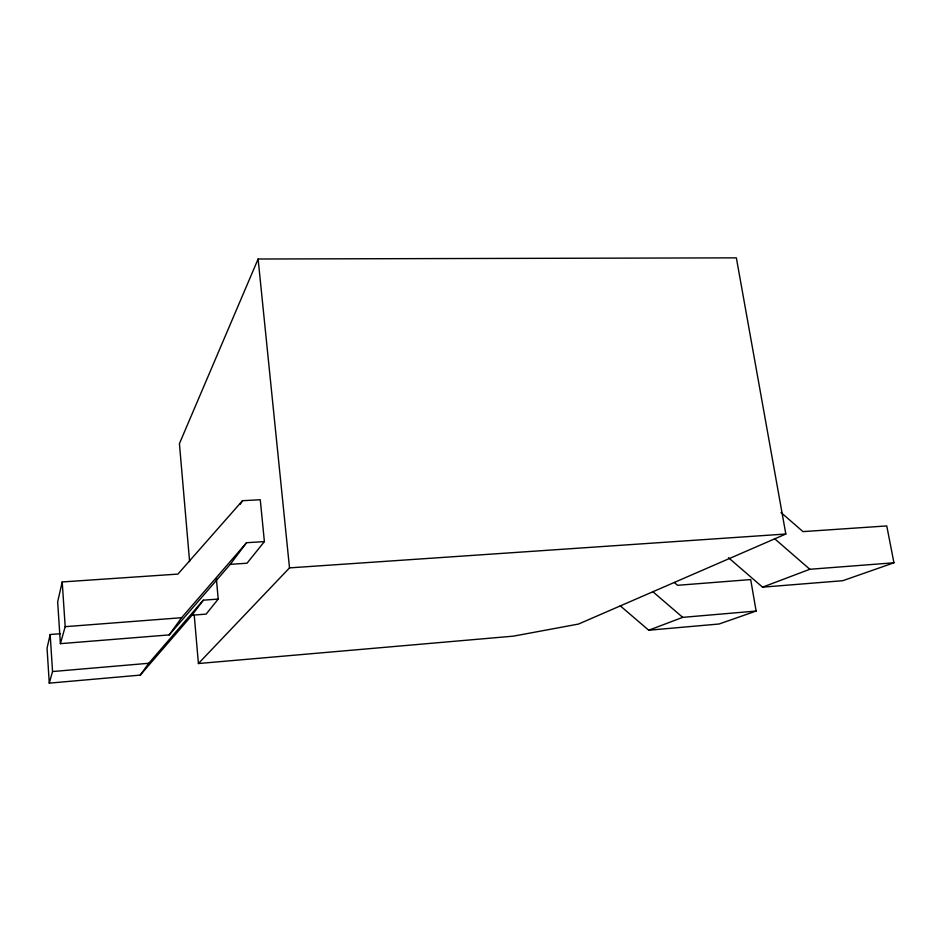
<?xml version="1.0" encoding="UTF-8"?>
<svg xmlns="http://www.w3.org/2000/svg" width="941" height="941" viewBox="0 0 941 941"><rect width="100%" height="100%" fill="white"/><g stroke="black" fill="none" stroke-linecap="round" stroke-linejoin="round"><path stroke-width="1.41" d="M60.33 633.728L50.167 634.516L47.05 648.126L49.273 683.142L140.268 675.109L191.988 615.202L203.28 600.182L218.206 599.088L216.371 578.644M62.212 581.95L57.66 601.828L60.4 643.656L169.204 634.904L230.263 564.341L246.542 542.71L264.386 541.604L260.269 499.742L242.531 500.694L177.908 574.092L62.212 581.95L65.188 626.671L60.4 643.656M49.273 683.142L52.543 671.545L50.167 634.516M194.258 615.485L198.41 663.534L513.386 636.151L578.492 624.059L785.829 534.018L736.356 257.858L258.116 259.01L179.425 443.634L189.611 561.601M240.143 504.317L242.531 500.694M140.268 675.109L148.784 663.276L203.28 600.182M169.204 634.904L181.589 617.708L246.542 542.71M218.206 599.088L206.138 614.108L191.988 615.202M264.386 541.604L247.013 563.224L230.263 564.341M198.41 663.534L289.51 567.882L785.829 534.018M620.26 605.839L648.725 630.223L682.719 617.355L756.117 611.05L750.695 579.574L677.567 585.302L674.262 582.467M728.499 557.731L762.551 587.16L809.836 569.27L893.95 562.789L886.763 525.925L802.991 531.618L781.006 512.504M756.117 611.05L719.1 624.001L648.725 630.223M893.95 562.789L842.783 580.703L762.551 587.16M52.543 671.545L148.784 663.276M65.188 626.671L181.589 617.708M652.901 591.748L682.719 617.355M774.467 538.593L809.836 569.27M258.116 259.01L289.51 567.882"/></g></svg>
